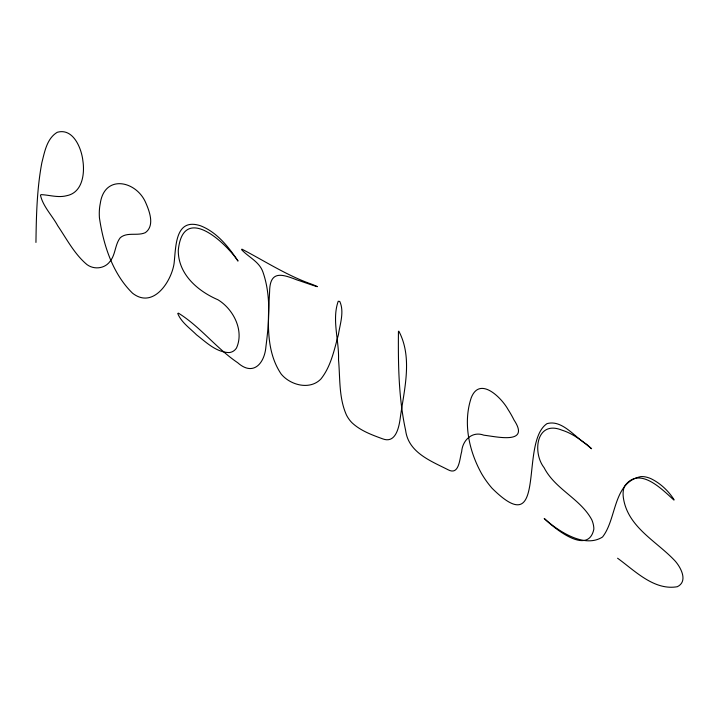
<?xml version="1.0" encoding="UTF-8"?>
<svg xmlns="http://www.w3.org/2000/svg" width="719" height="719" viewBox="0 0 719 719"><rect width="100%" height="100%" fill="white"/><g stroke="black" fill="none" stroke-linecap="round" stroke-linejoin="round"><path stroke-width="1.08" d="M35.95 242.429C36.301 215.781 36.903 188.953 41.855 162.692C44.641 151.862 46.825 138.551 57.232 132.296C73.086 127.739 81.454 148.015 82.865 160.652C84.896 173.764 82.424 192.593 66.795 195.676C58.248 197.977 49.656 195.038 41.163 194.624L40.453 195.164C43.005 206.506 52.253 215.61 57.745 225.775C66.454 238.636 73.787 252.827 85.48 263.316C92.383 269.993 104.354 269.283 110.025 261.41C115.696 254.535 114.842 244.622 120.298 237.683C127.317 231.716 137.455 236.281 145.391 232.623C154.774 225.775 149.669 211.728 145.849 203.001C136.538 180.64 104.39 173.845 100.265 203.549A61.241 35.357 60 0 0 99.42 217.731C103.383 244.846 112.559 273.642 132.539 293.199C153.075 309.287 171.185 281.884 174.043 263.729C176.02 247.543 174.672 217.327 200.448 225.748C216.877 232.102 228.552 246.824 238.034 261.069C224.885 241.683 182.977 203.324 178.276 250.401C178.159 274.2 197.698 291.06 217.929 299.76C233.423 309.125 244.37 330.623 236.479 348.041A28.401 16.393 60 0 1 229.145 352.589C216.212 352.337 206.191 342.28 196.548 334.838C189.951 328.241 181.287 322.355 177.737 313.493L178.438 313.151C200.286 326.705 216.284 348.275 237.683 362.709C253.394 376.747 264.646 363.14 265.931 346.585C269.086 321.968 271.261 295.788 262.911 271.971C259.262 261.518 248.522 257.258 241.602 249.673L241.917 249.142C265.014 261.186 287.115 275.665 311.947 284.293C329.284 291.258 300.156 280.859 297.01 279.943C282.486 274.263 269.886 269.886 269.607 291.483C268.241 318.885 264.996 350.144 281.165 374.024C290.341 385.249 309.988 390.426 320.953 378.949C330.992 366.339 334.2 349.901 338.415 334.703C339.997 323.999 344.491 311.803 339.781 301.459L338.218 301.261C331.684 319.596 339.215 340.59 338.523 359.743C340.204 378.185 338.721 397.733 346.45 415.016A18.317 10.578 60 0 0 351.942 422.709C360.525 430.798 371.939 434.914 382.832 438.905C396.043 443.884 399.171 426.475 400.357 417.254C404.258 389.267 412.832 357.541 398.82 331.171L398.443 331.423C398.128 364.281 398.578 398.065 405.624 430.384C408.437 452.637 430.852 460.969 448.189 469.813C459.396 475.789 459.603 458.291 461.679 451.658C462.461 440.253 472.248 430.78 483.887 435.193C496.425 436.595 530.559 444.971 514.067 420.085A62.265 35.95 60 0 0 508.018 409.435C501.628 397.931 479.861 375.794 471.251 397.724C462.775 422.952 469.058 451.334 481.802 474.028A57.817 33.38 60 0 0 492.03 488.219C548.229 544.076 518.92 442.338 547.015 423.644C562.015 419.375 574.634 436.963 586.3 444.099C586.992 444.612 593.768 450.489 590.91 448.27C585.311 443.425 579.46 438.815 573.043 435.085A68.611 39.608 60 0 0 562.024 430.187C536.365 419.626 532.159 452.485 544.094 467.665C555.176 489.387 580.548 498.707 591.854 519.9A18.236 10.524 60 0 1 593.858 529.112C588.223 556.155 554.223 528.267 544.202 518.453C558.007 530.973 584.376 548.687 602.522 537.012C616.947 518.696 612.804 482.377 640.917 476.589A39.212 22.64 60 0 1 650.956 478.674C660.393 483.285 668.445 490.834 674.027 499.687L673.982 500.109C661.822 489.181 639.434 465.786 624.793 485.882A25.965 14.991 60 0 0 623.346 497.566C627.516 527.18 656.519 541.074 674.979 560.847C680.839 567.354 688.353 581.374 677.325 586.713C654.092 590.802 634.823 570.715 617.585 558.223"/></g></svg>
